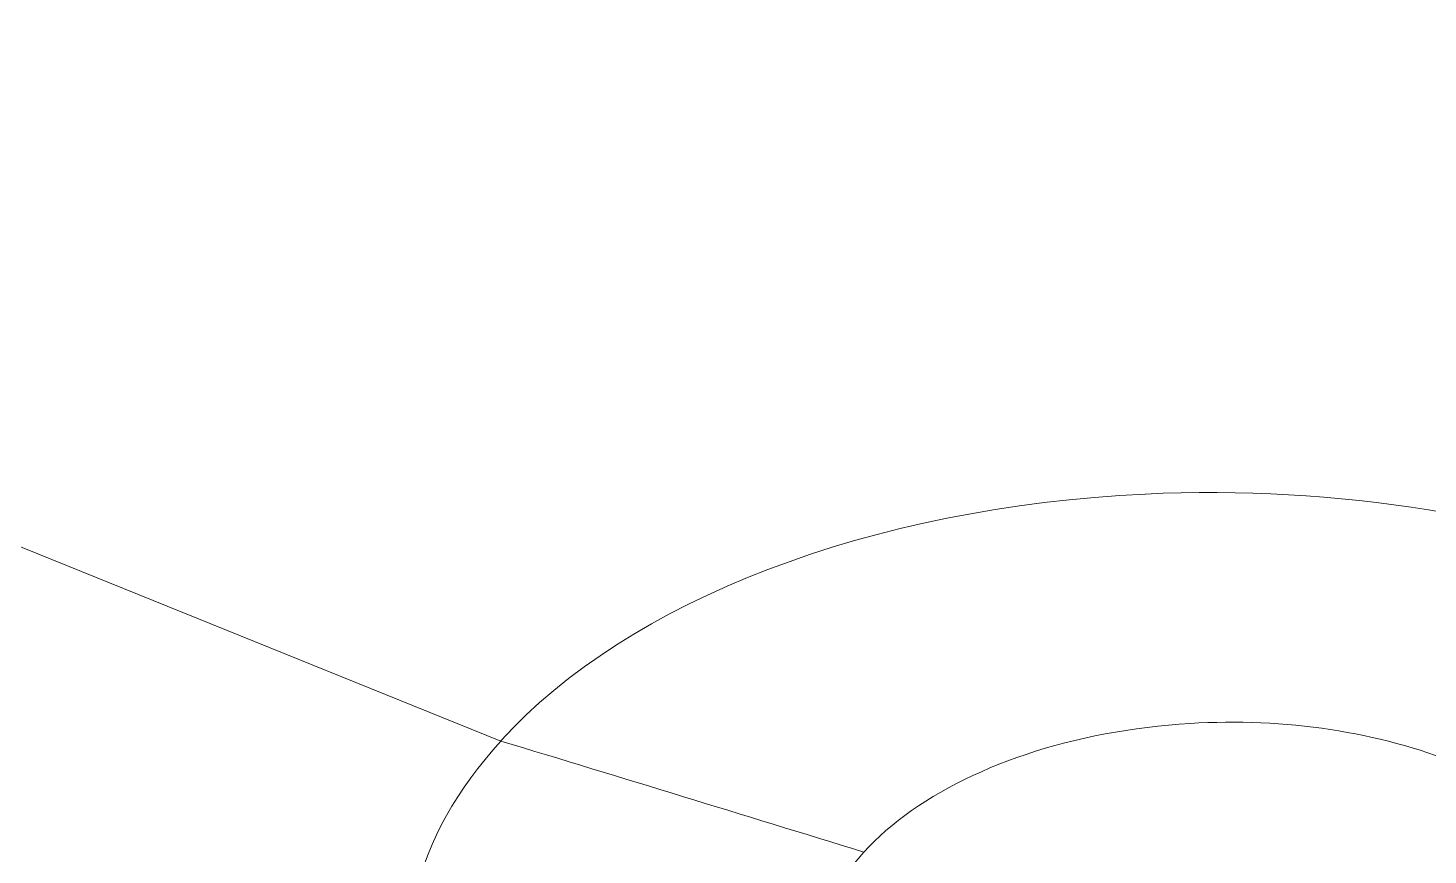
# Model space of a CAD drawing. Header units: millimetres. Extents: x 474.7 to 528.3, y 13.1 to 23.5.
# Drawn here: x 512.57671 to 512.58995, y 19.25263 to 19.26045 of the extents above; entities that cross this region are included whole.
import ezdxf

# ---------------------------------------------------------------- set-up
doc = ezdxf.new("R2010")
doc.units = ezdxf.units.MM
doc.header["$LTSCALE"] = 2.5
doc.layers.add('I-ARQ', color=8, linetype='Continuous')

msp = doc.modelspace()

# ---------------------------------------------------------------- linework, layer by layer
at = {"layer": 'I-ARQ', "lineweight": 5}
for points, knots in [([(512.550451, 19.266529, 19.13623), (512.537872, 19.256429, 19.150513), (512.539347, 19.242612, 19.170053), (512.553981, 19.233481, 19.182967), (512.553981, 19.233481, 19.182967), (512.568613, 19.22435, 19.19588), (512.592359, 19.222428, 19.198597), (512.610776, 19.228885, 19.189466)], [0, 0, 0, 0, 0.5, 0.5, 0.5, 0.5, 1, 1, 1, 1]), ([(512.552882, 19.26552, 19.137657), (512.540009, 19.255184, 19.152274), (512.543035, 19.240874, 19.172511), (512.559837, 19.232629, 19.184171), (512.559837, 19.232629, 19.184171), (512.57664, 19.224385, 19.19583), (512.601589, 19.224969, 19.195004), (512.617181, 19.233971, 19.182273)], [0, 0, 0, 0, 0.5, 0.5, 0.5, 0.5, 1, 1, 1, 1]), ([(512.553121, 19.265049, 19.138322), (512.54073, 19.254832, 19.152771), (512.54392, 19.240842, 19.172556), (512.560468, 19.232826, 19.183893), (512.560468, 19.232826, 19.183893), (512.577017, 19.224809, 19.195231), (512.601434, 19.225424, 19.194361), (512.61671, 19.234243, 19.181888)], [0, 0, 0, 0, 0.5, 0.5, 0.5, 0.5, 1, 1, 1, 1]), ([(512.555626, 19.264036, 19.139755), (512.544147, 19.25457, 19.153143), (512.547102, 19.241607, 19.171474), (512.562436, 19.234179, 19.18198), (512.562436, 19.234179, 19.18198), (512.577768, 19.22675, 19.192485), (512.600393, 19.227321, 19.191678), (512.614547, 19.235492, 19.180122)], [0, 0, 0, 0, 0.5, 0.5, 0.5, 0.5, 1, 1, 1, 1]), ([(512.584611, 19.252656, 19.155848), (512.584611, 19.252656, 19.155848), (512.58466, 19.252708, 19.155775), (512.58466, 19.252708, 19.155775), (512.58466, 19.252708, 19.155775), (512.58466, 19.252708, 19.155775), (512.584711, 19.252759, 19.155702), (512.584711, 19.252759, 19.155702), (512.584711, 19.252759, 19.155702), (512.584711, 19.252759, 19.155702), (512.584764, 19.25281, 19.155631), (512.584764, 19.25281, 19.155631), (512.584764, 19.25281, 19.155631), (512.584764, 19.25281, 19.155631), (512.584819, 19.252859, 19.155562), (512.584819, 19.252859, 19.155562), (512.584819, 19.252859, 19.155562), (512.584819, 19.252859, 19.155562), (512.584877, 19.252908, 19.155492), (512.584877, 19.252908, 19.155492), (512.584877, 19.252908, 19.155492), (512.584877, 19.252908, 19.155492), (512.584936, 19.252956, 19.155425), (512.584936, 19.252956, 19.155425), (512.584936, 19.252956, 19.155425), (512.584936, 19.252956, 19.155425), (512.584998, 19.253003, 19.155359), (512.584998, 19.253003, 19.155359), (512.584998, 19.253003, 19.155359), (512.584998, 19.253003, 19.155359), (512.585062, 19.253048, 19.155294), (512.585062, 19.253048, 19.155294), (512.585062, 19.253048, 19.155294), (512.585062, 19.253048, 19.155294), (512.585127, 19.253093, 19.15523), (512.585127, 19.253093, 19.15523), (512.585127, 19.253093, 19.15523), (512.585127, 19.253093, 19.15523), (512.585196, 19.253137, 19.155168), (512.585196, 19.253137, 19.155168), (512.585196, 19.253137, 19.155168), (512.585196, 19.253137, 19.155168), (512.585265, 19.253181, 19.155106), (512.585265, 19.253181, 19.155106), (512.585265, 19.253181, 19.155106), (512.585265, 19.253181, 19.155106), (512.585337, 19.253222, 19.155048), (512.585337, 19.253222, 19.155048), (512.585337, 19.253222, 19.155048), (512.585337, 19.253222, 19.155048), (512.58541, 19.253264, 19.154989), (512.58541, 19.253264, 19.154989), (512.58541, 19.253264, 19.154989), (512.58541, 19.253264, 19.154989), (512.585486, 19.253304, 19.154933), (512.585486, 19.253304, 19.154933), (512.585486, 19.253304, 19.154933), (512.585486, 19.253304, 19.154933), (512.585562, 19.253342, 19.154878), (512.585562, 19.253342, 19.154878), (512.585562, 19.253342, 19.154878), (512.585562, 19.253342, 19.154878), (512.585641, 19.25338, 19.154825), (512.585641, 19.25338, 19.154825), (512.585641, 19.25338, 19.154825), (512.585641, 19.25338, 19.154825), (512.585722, 19.253416, 19.154773), (512.585722, 19.253416, 19.154773), (512.585722, 19.253416, 19.154773), (512.585722, 19.253416, 19.154773), (512.585803, 19.253452, 19.154723), (512.585803, 19.253452, 19.154723), (512.585803, 19.253452, 19.154723), (512.585803, 19.253452, 19.154723), (512.585886, 19.253486, 19.154675), (512.585886, 19.253486, 19.154675), (512.585886, 19.253486, 19.154675), (512.585886, 19.253486, 19.154675), (512.585971, 19.253519, 19.154629), (512.585971, 19.253519, 19.154629), (512.585971, 19.253519, 19.154629), (512.585971, 19.253519, 19.154629), (512.586058, 19.25355, 19.154584), (512.586058, 19.25355, 19.154584), (512.586058, 19.25355, 19.154584), (512.586058, 19.25355, 19.154584), (512.586146, 19.25358, 19.154541), (512.586146, 19.25358, 19.154541), (512.586146, 19.25358, 19.154541), (512.586146, 19.25358, 19.154541), (512.586235, 19.25361, 19.1545), (512.586235, 19.25361, 19.1545), (512.586235, 19.25361, 19.1545), (512.586235, 19.25361, 19.1545), (512.586326, 19.253637, 19.154461), (512.586326, 19.253637, 19.154461), (512.586326, 19.253637, 19.154461), (512.586326, 19.253637, 19.154461), (512.586417, 19.253664, 19.154424), (512.586417, 19.253664, 19.154424), (512.586417, 19.253664, 19.154424), (512.586417, 19.253664, 19.154424), (512.58651, 19.253688, 19.154389), (512.58651, 19.253688, 19.154389), (512.58651, 19.253688, 19.154389), (512.58651, 19.253688, 19.154389), (512.586605, 19.253712, 19.154356), (512.586605, 19.253712, 19.154356), (512.586605, 19.253712, 19.154356), (512.586605, 19.253712, 19.154356), (512.586699, 19.253734, 19.154325), (512.586699, 19.253734, 19.154325), (512.586699, 19.253734, 19.154325), (512.586699, 19.253734, 19.154325), (512.586795, 19.253754, 19.154295), (512.586795, 19.253754, 19.154295), (512.586795, 19.253754, 19.154295), (512.586795, 19.253754, 19.154295), (512.586893, 19.253774, 19.154268), (512.586893, 19.253774, 19.154268), (512.586893, 19.253774, 19.154268), (512.586893, 19.253774, 19.154268), (512.586991, 19.253791, 19.154243), (512.586991, 19.253791, 19.154243), (512.586991, 19.253791, 19.154243), (512.586991, 19.253791, 19.154243), (512.587089, 19.253807, 19.154221), (512.587089, 19.253807, 19.154221), (512.587089, 19.253807, 19.154221), (512.587089, 19.253807, 19.154221), (512.587188, 19.253822, 19.1542), (512.587188, 19.253822, 19.1542), (512.587188, 19.253822, 19.1542), (512.587188, 19.253822, 19.1542), (512.587289, 19.253835, 19.154181), (512.587289, 19.253835, 19.154181), (512.587289, 19.253835, 19.154181), (512.587289, 19.253835, 19.154181), (512.587389, 19.253847, 19.154165), (512.587389, 19.253847, 19.154165), (512.587389, 19.253847, 19.154165), (512.587389, 19.253847, 19.154165), (512.587491, 19.253857, 19.154151), (512.587491, 19.253857, 19.154151), (512.587491, 19.253857, 19.154151), (512.587491, 19.253857, 19.154151), (512.587593, 19.253865, 19.154139), (512.587593, 19.253865, 19.154139), (512.587593, 19.253865, 19.154139), (512.587593, 19.253865, 19.154139), (512.587695, 19.253872, 19.15413), (512.587695, 19.253872, 19.15413)], [0, 0, 0, 0, 0.026316, 0.026316, 0.026316, 0.026316, 0.052632, 0.052632, 0.052632, 0.052632, 0.078947, 0.078947, 0.078947, 0.078947, 0.105263, 0.105263, 0.105263, 0.105263, 0.131579, 0.131579, 0.131579, 0.131579, 0.157895, 0.157895, 0.157895, 0.157895, 0.184211, 0.184211, 0.184211, 0.184211, 0.210526, 0.210526, 0.210526, 0.210526, 0.236842, 0.236842, 0.236842, 0.236842, 0.263158, 0.263158, 0.263158, 0.263158, 0.289474, 0.289474, 0.289474, 0.289474, 0.315789, 0.315789, 0.315789, 0.315789, 0.342105, 0.342105, 0.342105, 0.342105, 0.368421, 0.368421, 0.368421, 0.368421, 0.394737, 0.394737, 0.394737, 0.394737, 0.421053, 0.421053, 0.421053, 0.421053, 0.447368, 0.447368, 0.447368, 0.447368, 0.473684, 0.473684, 0.473684, 0.473684, 0.5, 0.5, 0.5, 0.5, 0.526316, 0.526316, 0.526316, 0.526316, 0.552632, 0.552632, 0.552632, 0.552632, 0.578947, 0.578947, 0.578947, 0.578947, 0.605263, 0.605263, 0.605263, 0.605263, 0.631579, 0.631579, 0.631579, 0.631579, 0.657895, 0.657895, 0.657895, 0.657895, 0.684211, 0.684211, 0.684211, 0.684211, 0.710526, 0.710526, 0.710526, 0.710526, 0.736842, 0.736842, 0.736842, 0.736842, 0.763158, 0.763158, 0.763158, 0.763158, 0.789474, 0.789474, 0.789474, 0.789474, 0.815789, 0.815789, 0.815789, 0.815789, 0.842105, 0.842105, 0.842105, 0.842105, 0.868421, 0.868421, 0.868421, 0.868421, 0.894737, 0.894737, 0.894737, 0.894737, 0.921053, 0.921053, 0.921053, 0.921053, 0.947368, 0.947368, 0.947368, 0.947368, 0.973684, 0.973684, 0.973684, 0.973684, 1, 1, 1, 1]), ([(512.581178, 19.253706, 19.154363), (512.579502, 19.251871, 19.156959), (512.580268, 19.249608, 19.160159), (512.58302, 19.248273, 19.162047), (512.58302, 19.248273, 19.162047), (512.585771, 19.246937, 19.163936), (512.589763, 19.24689, 19.164004), (512.592608, 19.248158, 19.162209)], [0, 0, 0, 0, 0.5, 0.5, 0.5, 0.5, 1, 1, 1, 1]), ([(512.584611, 19.252656, 19.155848), (512.583788, 19.251755, 19.157123), (512.584166, 19.250644, 19.158695), (512.585516, 19.249988, 19.159622), (512.585516, 19.249988, 19.159622), (512.586868, 19.249332, 19.16055), (512.588828, 19.249308, 19.160583), (512.590226, 19.249931, 19.159703)], [0, 0, 0, 0, 0.5, 0.5, 0.5, 0.5, 1, 1, 1, 1])]:
    msp.add_open_spline(points, degree=3, knots=knots, dxfattribs=at)
for points in [[(512.571311, 19.257695, 19.148722), (512.571311, 19.257695, 19.148722), (512.581178, 19.253706, 19.154363), (512.581178, 19.253706, 19.154363)], [(512.592371, 19.255219, 19.152224), (512.590895, 19.255833, 19.151355), (512.589087, 19.256125, 19.150943), (512.587272, 19.256041, 19.151062)], [(512.587273, 19.25604, 19.151063), (512.584681, 19.25592, 19.151233), (512.582379, 19.255038, 19.15248), (512.581177, 19.253707, 19.154363)], [(512.590226, 19.253489, 19.154671), (512.589491, 19.253791, 19.154244), (512.588592, 19.253927, 19.154052), (512.587695, 19.253872, 19.15413)], [(512.584611, 19.252656, 19.155848), (512.583468, 19.253008, 19.15535), (512.582324, 19.253358, 19.154856), (512.581178, 19.253706, 19.154363)]]:
    msp.add_open_spline(points, degree=3, dxfattribs=at)

doc.saveas('drawing.dxf')
